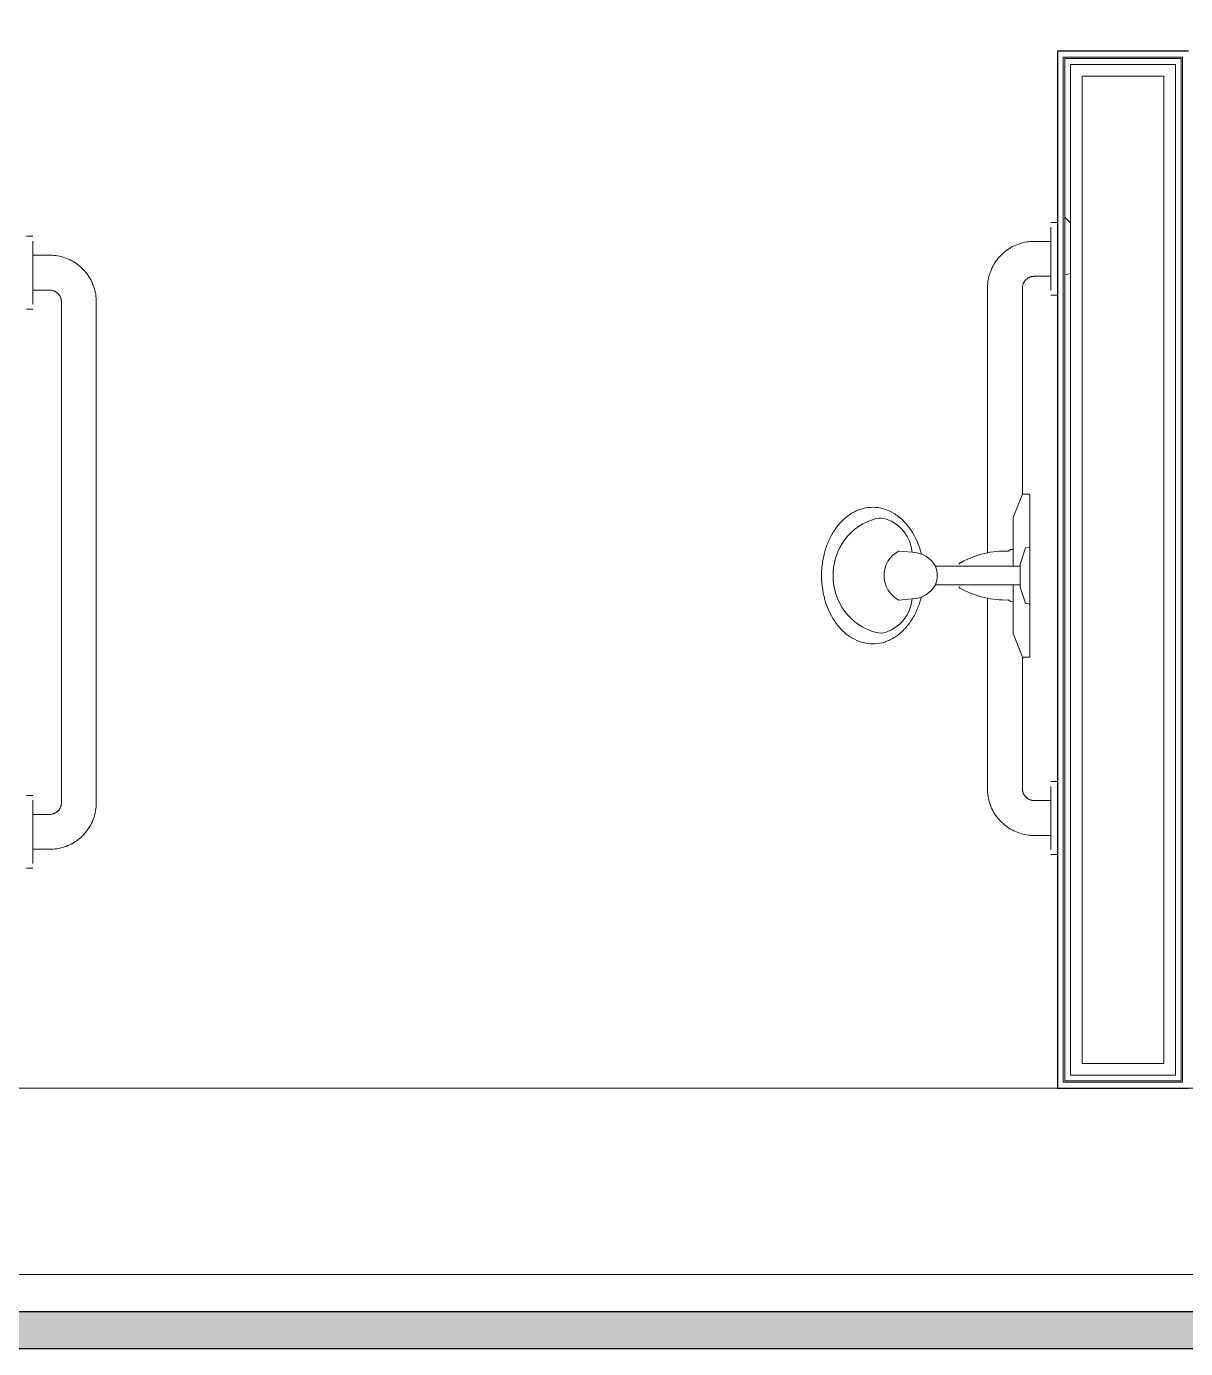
# Model space of a CAD drawing. Header units: inches. Extents: x 25557 to 33164, y -23509 to -20035.
# Drawn here: x 31339.3 to 31389, y -22798.5 to -22741.7 of the extents above; entities that cross this region are included whole.
import ezdxf

# ---------------------------------------------------------------- set-up
doc = ezdxf.new("R2010")
doc.units = ezdxf.units.IN
doc.header["$MEASUREMENT"] = 0
doc.linetypes.add('Grid Line 1_2_', pattern=[0.875, 0.5, -0.125, 0.125, -0.125])
for name, color, linetype, lineweight in [('A-FLOR-PATT', 8, 'Continuous', 9), ('A-WALL', 113, 'Continuous', 25), ('A-WALL-PATT', 111, 'Continuous', 25), ('I-WALL', 2, 'Continuous', 9), ('P-SANR-FIXT', 6, 'Continuous', 9), ('Q-SPCQ', 91, 'Continuous', 9), ('S-BEAM', 12, 'Continuous', 9), ('S-GRID', 1, 'Continuous', 9)]:
    doc.layers.add(name, color=color, linetype=linetype, lineweight=lineweight)
pattern_1 = [(296.565, (5961.12, 17.28), (0.0001, 115.19999), [12.88, -244.715]), (33.69, (5966.88, 5.76), (-0.00014, 115.19958), [20.768, -394.592]), (33.69, (6082.08, 5.76), (-0.00014, 115.19958), [20.768, -394.592]), (33.69, (6197.28, 5.76), (-0.00014, 115.19958), [20.768, -394.592]), (116.565, (5984.16, 17.28), (0.0001, 115.19999), [12.88, -244.715]), (213.69, (5978.4, 28.8), (-0.00014, 115.19958), [20.768, -394.592]), (213.69, (6093.6, 28.8), (-0.00014, 115.19958), [20.768, -394.592]), (213.69, (6208.8, 28.8), (-0.00014, 115.19958), [20.768, -394.592]), (26.565, (6007.2, 17.28), (0.0001, 115.2), [25.76, -231.836]), (26.565, (6122.4, 17.28), (0.0001, 115.2), [25.76, -231.836]), (270, (6030.24, 28.8), (115.2, 7e-15), [11.52, -103.68]), (225, (6030.24, 17.28), (-1e-14, 115.20042), [16.292, -146.626]), (135, (6018.72, 5.76), (1e-14, 115.20042), [16.292, -146.626]), (288.435, (5984.16, 51.84), (-0.00042, 115.19956), [18.215, -346.08]), (18.435, (5989.92, 34.56), (-0.0004, 115.19956), [18.215, -346.08]), (18.435, (6105.12, 34.56), (-0.0004, 115.19956), [18.215, -346.08]), (18.435, (6220.32, 34.56), (-0.0004, 115.19956), [18.215, -346.08]), (135, (6007.2, 40.32), (1e-14, 115.20042), [16.292, -146.626]), (180, (5995.68, 51.84), (-1e-14, -115.2), [11.52, -103.68]), (251.565, (5955.36, 80.64), (0.00042, 115.19956), [18.215, -346.08]), (315, (5949.6, 63.36), (-1e-14, 115.20042), [16.292, -146.626]), (71.565, (5961.12, 51.84), (0.00042, 115.19956), [18.215, -346.08]), (135, (5966.88, 69.12), (1e-14, 115.20042), [16.292, -146.626]), (225, (6001.44, 80.64), (-1e-14, 115.20042), [16.292, -146.626]), (123.69, (5989.92, 69.12), (-0.00014, 115.19958), [20.768, -394.592]), (123.69, (6105.12, 69.12), (-0.00014, 115.19958), [20.768, -394.592]), (26.565, (5978.4, 86.4), (0.0001, 115.2), [12.88, -244.715]), (26.565, (6093.6, 86.4), (0.0001, 115.2), [12.88, -244.715]), (315, (5989.92, 92.16), (-1e-14, 115.20042), [16.292, -146.626]), (213.69, (6041.76, 109.44), (-0.00014, 115.19958), [20.768, -394.592]), (213.69, (6156.96, 109.44), (-0.00014, 115.19958), [20.768, -394.592]), (213.69, (6272.16, 109.44), (-0.00014, 115.19958), [20.768, -394.592]), (296.565, (6024.48, 97.92), (0.0001, 115.19999), [12.88, -244.715]), (45, (6030.24, 86.4), (1e-14, 115.20042), [16.292, -146.626]), (90, (6041.76, 97.92), (-115.2, 7e-15), [11.52, -103.68]), (213.69, (5989.92, 115.2), (-0.00014, 115.19958), [20.768, -394.592]), (213.69, (6105.12, 115.2), (-0.00014, 115.19958), [20.768, -394.592]), (213.69, (6220.32, 115.2), (-0.00014, 115.19958), [20.768, -394.592]), (315, (5972.64, 103.68), (-1e-14, 115.20042), [8.146, -154.772]), (26.565, (5978.4, 97.92), (0.0001, 115.2), [12.88, -244.715]), (26.565, (6093.6, 97.92), (0.0001, 115.2), [12.88, -244.715]), (90, (5989.92, 103.68), (-115.2, 7e-15), [11.52, -103.68]), (333.435, (5943.84, 109.44), (-0.0001, 115.2), [12.88, -244.715]), (333.435, (6059.04, 109.44), (-0.0001, 115.2), [12.88, -244.715]), (243.435, (5955.36, 103.68), (-0.0001, 115.19999), [12.88, -244.715]), (161.565, (5949.6, 92.16), (0.0004, 115.19956), [18.215, -346.08]), (161.565, (6064.8, 92.16), (0.0004, 115.19956), [18.215, -346.08]), (161.565, (6180, 92.16), (0.0004, 115.19956), [18.215, -346.08]), (45, (5932.32, 97.92), (1e-14, 115.20042), [16.292, -146.626]), (26.565, (5938.08, 0), (0.0001, 115.2), [12.88, -244.715]), (26.565, (6053.28, 0), (0.0001, 115.2), [12.88, -244.715]), (116.565, (5949.6, 5.76), (0.0001, 115.19999), [12.88, -244.715]), (206.565, (5943.84, 17.28), (0.0001, 115.2), [12.88, -244.715]), (206.565, (6059.04, 17.28), (0.0001, 115.2), [12.88, -244.715]), (296.565, (5932.32, 11.52), (0.0001, 115.19999), [12.88, -244.715]), (14.036, (6018.72, 51.84), (0.0005, 115.19957), [23.749, -451.233]), (14.036, (6133.92, 51.84), (0.0005, 115.19957), [23.749, -451.233]), (14.036, (6249.12, 51.84), (0.0005, 115.19957), [23.749, -451.233]), (14.036, (6364.32, 51.84), (0.0005, 115.19957), [23.749, -451.233]), (135, (6041.76, 57.6), (1e-14, 115.20042), [16.292, -146.626]), (198.435, (6030.24, 69.12), (-0.0004, 115.19956), [18.215, -346.08]), (198.435, (6145.44, 69.12), (-0.0004, 115.19956), [18.215, -346.08]), (198.435, (6260.64, 69.12), (-0.0004, 115.19956), [18.215, -346.08]), (296.565, (6012.96, 63.36), (0.0001, 115.19999), [12.88, -244.715]), (333.435, (5938.08, 34.56), (-0.0001, 115.2), [12.88, -244.715]), (333.435, (6053.28, 34.56), (-0.0001, 115.2), [12.88, -244.715]), (45, (5949.6, 28.8), (1e-14, 115.20042), [8.146, -154.772]), (116.565, (5955.36, 34.56), (0.0001, 115.19999), [12.88, -244.715]), (225, (5949.6, 46.08), (-1e-14, 115.20042), [16.292, -146.626])]

# ---------------------------------------------------------------- blocks, each defined once
blk = doc.blocks.new('Shower-Kohler-Devonshire-T396_4X - Oil Rubbed Bronze-V48-Overall Floor Plan')
at = {"layer": 'P-SANR-FIXT', "color": 7}
for p, q in [((25449.301, -22762.815), (25449.707, -22761.803)), ((25449.707, -22761.803), (25450.015, -22761.803)), ((25450.015, -22761.803), (25450.015, -22764.078)), ((25449.301, -22764.903), (25449.301, -22762.815)), ((25444.971, -22764.3), (25444.39, -22764.249)), ((25449.098, -22764.255), (25449.195, -22764.187)), ((25449.195, -22764.187), (25449.301, -22764.178)), ((25449.301, -22764.178), (25449.301, -22764.903)), ((25449.833, -22764.11), (25449.605, -22764.81)), ((25450.015, -22764.078), (25449.833, -22764.11)), ((25450.015, -22766.528), (25450.015, -22764.078)), ((25449.605, -22764.903), (25445.975, -22764.903)), ((25449.605, -22764.81), (25449.605, -22765.795)), ((25449.605, -22765.703), (25449.605, -22764.903)), ((25445.975, -22765.703), (25449.605, -22765.703)), ((25449.301, -22765.703), (25449.301, -22766.427)), ((25449.301, -22767.79), (25449.301, -22765.703)), ((25444.971, -22766.306), (25444.39, -22766.356)), ((25449.605, -22765.795), (25449.833, -22766.495)), ((25449.195, -22766.418), (25449.098, -22766.351)), ((25449.301, -22766.427), (25449.195, -22766.418)), ((25449.833, -22766.495), (25450.015, -22766.528)), ((25450.015, -22766.528), (25450.015, -22768.803)), ((25449.707, -22768.803), (25449.301, -22767.79)), ((25450.015, -22768.803), (25449.707, -22768.803))]:
    blk.add_line(p, q, dxfattribs=at)
for centre, radius, start, end in [((25444.039, -22765.243), 2.461, 104.2492, 181.4021), ((25443.613, -22763.568), 0.733, 70.6758, 104.2492), ((25443.3, -22764.46), 1.679, 5.4779, 70.6758), ((25444.959, -22765.303), 1.197, 118.3395, 241.6605), ((25444.927, -22765.51), 1.211, 30.1013, 87.8987), ((25448.956, -22768.126), 3.874, 87.8961, 119.0484), ((25444.895, -22765.303), 1.151, 339.669, 20.331), ((25447.075, -22764.831), 0.0912, 90, 180), ((25444.039, -22765.363), 2.461, 178.5979, 255.7508), ((25444.927, -22765.095), 1.211, 272.1013, 329.8987), ((25443.3, -22766.145), 1.679, 289.3242, 354.5221), ((25447.075, -22765.775), 0.0912, 180, 270), ((25448.956, -22762.479), 3.874, 240.9516, 272.1039), ((25443.613, -22767.038), 0.733, 255.7508, 289.3242)]:
    blk.add_arc(centre, radius, start, end, dxfattribs=at)
for points, knots in [([(25443.277, -22768.233), (25443.121, -22768.233), (25442.818, -22768.191), (25442.377, -22768), (25441.976, -22767.691), (25441.518, -22767.141), (25441.126, -22766.236), (25441.053, -22765.312), (25441.12, -22764.731), (25441.168, -22764.468), (25441.234, -22764.216), (25441.317, -22763.97), (25441.416, -22763.738), (25441.532, -22763.516), (25441.661, -22763.311), (25441.805, -22763.122), (25441.961, -22762.951), (25442.127, -22762.801), (25442.305, -22762.67), (25442.488, -22762.564), (25442.68, -22762.478), (25442.941, -22762.397), (25443.141, -22762.373), (25443.277, -22762.372)], [0, 0, 0, 0, 0.066667, 0.133333, 0.2, 0.266667, 0.4, 0.533333, 0.5625, 0.591667, 0.620833, 0.65, 0.679167, 0.708333, 0.7375, 0.766667, 0.795833, 0.825, 0.854167, 0.883333, 0.9125, 0.941667, 1, 1, 1, 1]), ([(25443.277, -22762.372), (25443.432, -22762.373), (25443.736, -22762.415), (25444.177, -22762.606), (25444.577, -22762.915), (25445.034, -22763.463), (25445.269, -22764.003), (25445.364, -22764.389)], [0, 0, 0, 0, 0.0666667, 0.1333333, 0.2, 0.2666667, 0.3990872, 0.3990872, 0.3990872, 0.3990872]), ([(25445.364, -22766.216), (25445.35, -22766.274), (25445.311, -22766.415), (25445.236, -22766.636), (25445.137, -22766.868), (25445.021, -22767.09), (25444.892, -22767.294), (25444.748, -22767.483), (25444.593, -22767.655), (25444.427, -22767.804), (25444.249, -22767.935), (25444.066, -22768.042), (25443.873, -22768.127), (25443.613, -22768.208), (25443.413, -22768.233), (25443.277, -22768.233)], [0.6009128, 0.6009128, 0.6009128, 0.6009128, 0.6208333, 0.65, 0.6791667, 0.7083333, 0.7375, 0.7666667, 0.7958333, 0.825, 0.8541667, 0.8833333, 0.9125, 0.9416667, 1, 1, 1, 1])]:
    blk.add_open_spline(points, degree=3, knots=knots, dxfattribs=at)
blk = doc.blocks.new('817_Grab_Bars - 8170-001240-V41-Overall Floor Plan')
at = {"layer": 'Q-SPCQ', "color": 7}
for p, q in [((25522.421, -22655.053), (25522.14, -22655.053)), ((25522.421, -22655.262), (25522.421, -22656.615)), ((25523.14, -22655.865), (25522.421, -22655.865)), ((25522.421, -22656.615), (25522.421, -22657.968)), ((25522.421, -22657.365), (25523.14, -22657.365)), ((25523.64, -22657.865), (25523.64, -22679.365)), ((25525.14, -22679.365), (25525.14, -22657.865)), ((25522.14, -22658.178), (25522.421, -22658.178)), ((25522.421, -22679.053), (25522.14, -22679.053)), ((25522.421, -22679.262), (25522.421, -22680.615)), ((25523.14, -22679.865), (25522.421, -22679.865)), ((25522.421, -22680.615), (25522.421, -22681.968)), ((25522.421, -22681.365), (25523.14, -22681.365)), ((25522.14, -22682.178), (25522.421, -22682.178))]:
    blk.add_line(p, q, dxfattribs=at)
at = {"layer": 'Q-SPCQ', "color": 7, "flags": 128}
for points in [[(25525.14, -22657.865), (25525.139, -22657.785), (25525.134, -22657.705), (25525.126, -22657.626), (25525.115, -22657.547), (25525.1, -22657.468), (25525.083, -22657.39), (25525.062, -22657.313), (25525.039, -22657.236), (25525.012, -22657.161), (25524.982, -22657.086), (25524.95, -22657.013), (25524.914, -22656.942), (25524.876, -22656.872), (25524.835, -22656.803), (25524.791, -22656.736), (25524.744, -22656.671), (25524.695, -22656.608), (25524.644, -22656.547), (25524.59, -22656.487), (25524.534, -22656.431), (25524.475, -22656.376), (25524.415, -22656.324), (25524.352, -22656.274), (25524.287, -22656.227), (25524.221, -22656.182), (25524.153, -22656.141), (25524.083, -22656.101), (25524.012, -22656.065), (25523.939, -22656.032), (25523.865, -22656.001), (25523.79, -22655.974), (25523.714, -22655.949), (25523.637, -22655.928), (25523.559, -22655.91), (25523.48, -22655.894), (25523.401, -22655.882), (25523.322, -22655.874), (25523.242, -22655.868), (25523.162, -22655.865), (25523.14, -22655.865)], [(25523.14, -22657.365), (25523.16, -22657.366), (25523.18, -22657.367), (25523.2, -22657.369), (25523.22, -22657.372), (25523.24, -22657.375), (25523.259, -22657.38), (25523.278, -22657.385), (25523.298, -22657.391), (25523.316, -22657.397), (25523.335, -22657.405), (25523.353, -22657.413), (25523.371, -22657.422), (25523.389, -22657.431), (25523.406, -22657.442), (25523.423, -22657.453), (25523.439, -22657.464), (25523.455, -22657.477), (25523.47, -22657.489), (25523.485, -22657.503), (25523.499, -22657.517), (25523.513, -22657.532), (25523.526, -22657.547), (25523.538, -22657.562), (25523.55, -22657.579), (25523.561, -22657.595), (25523.571, -22657.612), (25523.581, -22657.63), (25523.59, -22657.647), (25523.599, -22657.666), (25523.606, -22657.684), (25523.613, -22657.703), (25523.619, -22657.722), (25523.625, -22657.741), (25523.629, -22657.761), (25523.633, -22657.78), (25523.636, -22657.8), (25523.638, -22657.82), (25523.64, -22657.84), (25523.64, -22657.86), (25523.64, -22657.865)], [(25523.14, -22681.365), (25523.22, -22681.364), (25523.3, -22681.359), (25523.38, -22681.351), (25523.459, -22681.34), (25523.538, -22681.325), (25523.616, -22681.308), (25523.693, -22681.287), (25523.769, -22681.264), (25523.845, -22681.237), (25523.919, -22681.207), (25523.992, -22681.175), (25524.064, -22681.139), (25524.134, -22681.101), (25524.203, -22681.06), (25524.27, -22681.016), (25524.335, -22680.97), (25524.398, -22680.92), (25524.459, -22680.869), (25524.518, -22680.815), (25524.575, -22680.759), (25524.63, -22680.7), (25524.682, -22680.64), (25524.731, -22680.577), (25524.779, -22680.512), (25524.823, -22680.446), (25524.865, -22680.378), (25524.904, -22680.308), (25524.94, -22680.237), (25524.974, -22680.164), (25525.004, -22680.09), (25525.032, -22680.015), (25525.056, -22679.939), (25525.078, -22679.862), (25525.096, -22679.784), (25525.111, -22679.705), (25525.123, -22679.626), (25525.132, -22679.547), (25525.138, -22679.467), (25525.14, -22679.387), (25525.14, -22679.365)], [(25523.64, -22679.365), (25523.64, -22679.385), (25523.639, -22679.405), (25523.637, -22679.425), (25523.634, -22679.445), (25523.63, -22679.465), (25523.626, -22679.484), (25523.621, -22679.503), (25523.615, -22679.523), (25523.608, -22679.541), (25523.601, -22679.56), (25523.593, -22679.578), (25523.584, -22679.596), (25523.574, -22679.614), (25523.564, -22679.631), (25523.553, -22679.648), (25523.541, -22679.664), (25523.529, -22679.68), (25523.516, -22679.695), (25523.503, -22679.71), (25523.489, -22679.724), (25523.474, -22679.738), (25523.459, -22679.751), (25523.443, -22679.763), (25523.427, -22679.775), (25523.41, -22679.786), (25523.393, -22679.797), (25523.376, -22679.806), (25523.358, -22679.815), (25523.34, -22679.824), (25523.321, -22679.831), (25523.303, -22679.838), (25523.284, -22679.844), (25523.264, -22679.85), (25523.245, -22679.854), (25523.225, -22679.858), (25523.205, -22679.861), (25523.186, -22679.863), (25523.166, -22679.865), (25523.146, -22679.865), (25523.14, -22679.865)]]:
    blk.add_lwpolyline(points, dxfattribs=at)
blk = doc.blocks.new('817_Grab_Bars - 8170-001240-V51-Overall Floor Plan')
at = {"layer": 'Q-SPCQ', "color": 7}
for p, q in [((25451.203, -22750.147), (25450.921, -22750.147)), ((25450.921, -22751.709), (25450.921, -22750.356)), ((25450.921, -22750.959), (25450.203, -22750.959)), ((25450.921, -22753.062), (25450.921, -22751.709)), ((25450.203, -22752.459), (25450.921, -22752.459)), ((25448.203, -22752.959), (25448.203, -22764.34)), ((25449.703, -22761.813), (25449.703, -22752.959)), ((25450.921, -22753.272), (25451.203, -22753.272)), ((25448.203, -22766.266), (25448.203, -22774.459)), ((25449.703, -22774.459), (25449.703, -22768.792)), ((25451.203, -22774.147), (25450.921, -22774.147)), ((25450.921, -22775.709), (25450.921, -22774.356)), ((25450.921, -22774.959), (25450.203, -22774.959)), ((25450.921, -22777.062), (25450.921, -22775.709)), ((25450.203, -22776.459), (25450.921, -22776.459)), ((25450.921, -22777.272), (25451.203, -22777.272))]:
    blk.add_line(p, q, dxfattribs=at)
at = {"layer": 'Q-SPCQ', "color": 7, "flags": 128}
for points in [[(25450.203, -22750.959), (25450.123, -22750.961), (25450.043, -22750.965), (25449.963, -22750.973), (25449.884, -22750.985), (25449.805, -22750.999), (25449.727, -22751.016), (25449.65, -22751.037), (25449.574, -22751.061), (25449.498, -22751.087), (25449.424, -22751.117), (25449.351, -22751.15), (25449.279, -22751.185), (25449.209, -22751.223), (25449.14, -22751.265), (25449.073, -22751.308), (25449.008, -22751.355), (25448.945, -22751.404), (25448.884, -22751.455), (25448.825, -22751.509), (25448.768, -22751.566), (25448.713, -22751.624), (25448.661, -22751.685), (25448.612, -22751.747), (25448.564, -22751.812), (25448.52, -22751.878), (25448.478, -22751.947), (25448.439, -22752.016), (25448.403, -22752.088), (25448.369, -22752.16), (25448.339, -22752.234), (25448.311, -22752.309), (25448.287, -22752.386), (25448.265, -22752.463), (25448.247, -22752.541), (25448.232, -22752.619), (25448.22, -22752.698), (25448.211, -22752.778), (25448.205, -22752.858), (25448.203, -22752.937), (25448.203, -22752.959)], [(25449.703, -22752.959), (25449.703, -22752.939), (25449.704, -22752.919), (25449.706, -22752.899), (25449.709, -22752.879), (25449.713, -22752.86), (25449.717, -22752.84), (25449.722, -22752.821), (25449.728, -22752.802), (25449.735, -22752.783), (25449.742, -22752.764), (25449.75, -22752.746), (25449.759, -22752.728), (25449.769, -22752.711), (25449.779, -22752.693), (25449.79, -22752.677), (25449.802, -22752.66), (25449.814, -22752.645), (25449.827, -22752.629), (25449.84, -22752.615), (25449.854, -22752.6), (25449.869, -22752.587), (25449.884, -22752.574), (25449.9, -22752.561), (25449.916, -22752.549), (25449.933, -22752.538), (25449.95, -22752.528), (25449.967, -22752.518), (25449.985, -22752.509), (25450.003, -22752.501), (25450.022, -22752.493), (25450.04, -22752.486), (25450.059, -22752.48), (25450.079, -22752.475), (25450.098, -22752.47), (25450.118, -22752.466), (25450.138, -22752.463), (25450.157, -22752.461), (25450.177, -22752.46), (25450.197, -22752.459), (25450.203, -22752.459)], [(25448.203, -22774.459), (25448.204, -22774.539), (25448.209, -22774.619), (25448.217, -22774.698), (25448.228, -22774.778), (25448.243, -22774.856), (25448.26, -22774.934), (25448.281, -22775.012), (25448.304, -22775.088), (25448.331, -22775.164), (25448.361, -22775.238), (25448.393, -22775.311), (25448.429, -22775.383), (25448.467, -22775.453), (25448.508, -22775.521), (25448.552, -22775.588), (25448.599, -22775.653), (25448.648, -22775.717), (25448.699, -22775.778), (25448.753, -22775.837), (25448.809, -22775.894), (25448.868, -22775.948), (25448.928, -22776.001), (25448.991, -22776.05), (25449.056, -22776.097), (25449.122, -22776.142), (25449.19, -22776.184), (25449.26, -22776.223), (25449.331, -22776.259), (25449.404, -22776.293), (25449.478, -22776.323), (25449.553, -22776.351), (25449.629, -22776.375), (25449.706, -22776.396), (25449.784, -22776.415), (25449.863, -22776.43), (25449.942, -22776.442), (25450.021, -22776.451), (25450.101, -22776.456), (25450.181, -22776.459), (25450.203, -22776.459)], [(25450.203, -22774.959), (25450.183, -22774.959), (25450.163, -22774.957), (25450.143, -22774.955), (25450.123, -22774.953), (25450.103, -22774.949), (25450.084, -22774.945), (25450.065, -22774.94), (25450.045, -22774.934), (25450.027, -22774.927), (25450.008, -22774.92), (25449.99, -22774.911), (25449.972, -22774.903), (25449.954, -22774.893), (25449.937, -22774.883), (25449.92, -22774.872), (25449.904, -22774.86), (25449.888, -22774.848), (25449.873, -22774.835), (25449.858, -22774.821), (25449.844, -22774.807), (25449.83, -22774.793), (25449.817, -22774.778), (25449.805, -22774.762), (25449.793, -22774.746), (25449.782, -22774.729), (25449.772, -22774.712), (25449.762, -22774.695), (25449.753, -22774.677), (25449.744, -22774.659), (25449.737, -22774.64), (25449.73, -22774.621), (25449.724, -22774.602), (25449.718, -22774.583), (25449.714, -22774.564), (25449.71, -22774.544), (25449.707, -22774.524), (25449.705, -22774.504), (25449.703, -22774.484), (25449.703, -22774.464), (25449.703, -22774.459)]]:
    blk.add_lwpolyline(points, dxfattribs=at)
blk = doc.blocks.new('Locker Rooms and Restrooms_rvt-2-Overall Floor Plan')
at = {"layer": 'A-FLOR-PATT'}
h = blk.add_hatch(dxfattribs=at)
h.set_pattern_fill('FP_40', color=256, style=0, pattern_type=2)
h.set_pattern_definition([(90, (5932.3, -2.25), (-768, 5e-14), []), (180, (5932.3, -2.25), (-9e-14, -767.962), [])])
h.paths.add_polyline_path([(25498.157, -22775.627), (25498.232, -22775.533), (25498.162, -22775.533)], flags=0)
h.paths.add_polyline_path([(25499.66, -22751.789), (25499.754, -22751.864), (25499.754, -22751.793)], flags=0)
h.paths.add_polyline_path([(25346.782, -22777.127), (25346.857, -22777.033), (25346.787, -22777.033)], flags=0)
h.paths.add_polyline_path([(25348.285, -22753.289), (25348.379, -22753.364), (25348.379, -22753.293)], flags=0)
h.paths.add_polyline_path([(25349.953, -22742.803), (25350.031, -22743.115), (25350.015, -22743.053)], flags=0)
h.paths.add_polyline_path([(25358.248, -22754.135), (25358.173, -22754.229), (25358.243, -22754.229)], flags=0)
h.paths.add_polyline_path([(25356.745, -22777.973), (25356.652, -22777.898), (25356.652, -22777.969)], flags=0)
h.paths.add_polyline_path([(25393.907, -22774.72), (25393.982, -22774.627), (25393.912, -22774.627)], flags=0)
h.paths.add_polyline_path([(25395.41, -22750.882), (25395.504, -22750.957), (25395.504, -22750.887)], flags=0)
h.paths.add_polyline_path([(25397.078, -22742.803), (25397.14, -22743.115), (25397.14, -22743.053)], flags=0)
h.paths.add_polyline_path([(25409.873, -22753.135), (25409.798, -22753.229), (25409.868, -22753.229)], flags=0)
h.paths.add_polyline_path([(25408.37, -22776.973), (25408.277, -22776.898), (25408.277, -22776.969)], flags=0)
h.paths.add_polyline_path([(25448.282, -22774.877), (25448.357, -22774.783), (25448.287, -22774.783)], flags=0)
h.paths.add_polyline_path([(25449.785, -22751.039), (25449.879, -22751.114), (25449.879, -22751.043)], flags=0)
h.paths.add_polyline_path([(25451.453, -22742.803), (25451.531, -22743.115), (25451.515, -22743.053)], flags=0)
h.paths.add_polyline_path([(25459.748, -22751.541), (25459.673, -22751.635), (25459.743, -22751.635)], flags=0)
h.paths.add_polyline_path([(25458.245, -22775.379), (25458.152, -22775.305), (25458.152, -22775.375)], flags=0)
h.paths.add_polyline_path([(25501.078, -22787.303), (25501.078, -22777.812), (25500.796, -22777.812), (25500.796, -22777.184), (25499.787, -22777.109), (25499.736, -22776.967), (25499.681, -22776.934), (25499.449, -22776.922), (25499.295, -22776.881), (25499.191, -22776.872), (25498.676, -22776.512), (25498.374, -22776.063), (25498.157, -22775.627), (25498.078, -22775.209), (25498.12, -22753.709), (25498.178, -22753.709), (25498.179, -22753.418), (25498.32, -22753.367), (25498.361, -22753.356), (25498.372, -22753.07), (25498.44, -22752.986), (25498.382, -22752.884), (25498.777, -22752.305), (25499.224, -22752.006), (25499.992, -22751.746), (25500.741, -22751.735), (25500.796, -22751.678), (25500.796, -22751.106), (25501.078, -22751.106), (25501.078, -22739.303), (25307.765, -22739.303), (25307.765, -22786.553), (25316.953, -22786.553), (25316.953, -22787.303), (25349.703, -22787.303), (25349.703, -22779.312), (25349.421, -22779.312), (25349.421, -22778.684), (25348.412, -22778.609), (25348.361, -22778.467), (25348.35, -22778.425), (25348.074, -22778.422), (25347.92, -22778.381), (25347.816, -22778.372), (25347.301, -22778.012), (25346.999, -22777.563), (25346.782, -22777.127), (25346.703, -22776.709), (25346.672, -22765.703), (25345.662, -22765.703), (25345.238, -22766.133), (25345.021, -22766.306), (25344.659, -22767.149), (25344.355, -22767.554), (25344.159, -22767.748), (25343.858, -22767.98), (25343.421, -22768.169), (25342.964, -22768.233), (25342.508, -22768.169), (25342.071, -22767.98), (25341.451, -22767.407), (25341.266, -22767.142), (25340.908, -22766.306), (25340.875, -22766.208), (25340.78, -22765.303), (25340.808, -22764.823), (25340.908, -22764.3), (25341.266, -22763.463), (25341.332, -22763.342), (25341.905, -22762.753), (25342.071, -22762.626), (25342.508, -22762.436), (25342.964, -22762.372), (25343.421, -22762.436), (25344.036, -22762.763), (25344.476, -22763.197), (25344.659, -22763.456), (25345.021, -22764.3), (25345.149, -22764.433), (25345.477, -22764.661), (25345.662, -22764.903), (25346.672, -22764.831), (25346.703, -22764.74), (25346.745, -22755.209), (25346.803, -22755.209), (25346.804, -22754.918), (25346.945, -22754.867), (25346.986, -22754.856), (25347.007, -22754.558), (25347.065, -22754.486), (25347.007, -22754.384), (25347.4, -22753.807), (25347.849, -22753.506), (25348.379, -22753.277), (25349.366, -22753.235), (25349.421, -22753.178), (25349.421, -22752.606), (25349.703, -22752.606), (25349.703, -22742.803), (25355.328, -22742.803), (25355.328, -22751.95), (25355.609, -22751.95), (25355.609, -22752.578), (25356.618, -22752.653), (25356.67, -22752.795), (25356.681, -22752.836), (25356.957, -22752.84), (25357.051, -22752.915), (25357.153, -22752.857), (25357.73, -22753.25), (25358.031, -22753.699), (25358.248, -22754.135), (25358.328, -22754.553), (25358.359, -22764.903), (25359.368, -22764.903), (25359.792, -22764.472), (25360.01, -22764.3), (25360.372, -22763.456), (25360.675, -22763.052), (25361.007, -22762.753), (25361.173, -22762.626), (25361.755, -22762.416), (25362.066, -22762.372), (25362.523, -22762.436), (25363.125, -22762.753), (25363.579, -22763.199), (25363.764, -22763.463), (25364.123, -22764.3), (25364.155, -22764.397), (25364.251, -22765.303), (25364.223, -22765.783), (25364.123, -22766.306), (25363.764, -22767.142), (25363.698, -22767.264), (25363.265, -22767.745), (25362.885, -22768.012), (25362.426, -22768.183), (25361.755, -22768.19), (25361.609, -22768.169), (25360.995, -22767.843), (25360.612, -22767.478), (25360.372, -22767.149), (25360.01, -22766.306), (25359.882, -22766.173), (25359.553, -22765.945), (25359.368, -22765.703), (25358.359, -22765.775), (25358.328, -22765.866), (25358.285, -22776.053), (25358.227, -22776.053), (25358.226, -22776.344), (25358.086, -22776.395), (25358.044, -22776.406), (25358.024, -22776.704), (25357.965, -22776.776), (25358.024, -22776.878), (25357.631, -22777.455), (25357.182, -22777.756), (25356.652, -22777.985), (25355.665, -22778.027), (25355.609, -22778.084), (25355.609, -22778.656), (25355.328, -22778.656), (25355.328, -22787.303), (25396.828, -22787.303), (25396.828, -22776.906), (25396.546, -22776.906), (25396.546, -22776.277), (25395.537, -22776.202), (25395.486, -22776.061), (25395.475, -22776.019), (25395.199, -22776.016), (25395.045, -22775.974), (25394.941, -22775.966), (25394.426, -22775.606), (25394.124, -22775.157), (25393.907, -22774.72), (25393.828, -22774.303), (25393.87, -22752.803), (25393.928, -22752.803), (25393.929, -22752.511), (25394.07, -22752.461), (25394.111, -22752.45), (25394.132, -22752.152), (25394.19, -22752.08), (25394.132, -22751.978), (25394.525, -22751.401), (25394.974, -22751.1), (25395.504, -22750.87), (25396.491, -22750.828), (25396.546, -22750.772), (25396.546, -22750.2), (25396.828, -22750.2), (25396.828, -22742.803), (25401.39, -22742.803), (25401.39, -22772.053), (25402.39, -22772.053), (25402.39, -22742.803), (25406.953, -22742.803), (25406.953, -22750.95), (25407.234, -22750.95), (25407.234, -22751.578), (25408.243, -22751.653), (25408.295, -22751.795), (25408.306, -22751.836), (25408.582, -22751.84), (25408.682, -22751.912), (25408.814, -22751.876), (25409.355, -22752.25), (25409.656, -22752.699), (25409.873, -22753.135), (25409.953, -22753.553), (25409.91, -22775.053), (25409.852, -22775.053), (25409.851, -22775.344), (25409.711, -22775.395), (25409.669, -22775.406), (25409.649, -22775.704), (25409.59, -22775.776), (25409.649, -22775.878), (25409.256, -22776.455), (25408.807, -22776.756), (25408.277, -22776.985), (25407.29, -22777.027), (25407.234, -22777.084), (25407.234, -22777.656), (25406.953, -22777.656), (25406.953, -22787.303), (25451.203, -22787.303), (25451.203, -22777.062), (25450.921, -22777.062), (25450.921, -22776.434), (25449.912, -22776.359), (25449.861, -22776.217), (25449.85, -22776.175), (25449.574, -22776.172), (25449.42, -22776.131), (25449.316, -22776.122), (25448.801, -22775.762), (25448.499, -22775.313), (25448.282, -22774.877), (25448.203, -22774.459), (25448.153, -22766.254), (25447.717, -22766.149), (25446.984, -22765.775), (25446.984, -22765.703), (25445.975, -22765.703), (25445.551, -22766.133), (25445.333, -22766.306), (25444.971, -22767.149), (25444.668, -22767.554), (25444.471, -22767.748), (25444.17, -22767.98), (25443.733, -22768.169), (25443.277, -22768.233), (25442.82, -22768.169), (25442.383, -22767.98), (25441.764, -22767.407), (25441.579, -22767.142), (25441.22, -22766.306), (25441.188, -22766.208), (25441.092, -22765.303), (25441.12, -22764.823), (25441.22, -22764.3), (25441.579, -22763.463), (25441.645, -22763.342), (25442.218, -22762.753), (25442.383, -22762.626), (25442.82, -22762.436), (25443.277, -22762.372), (25443.733, -22762.436), (25444.348, -22762.763), (25444.731, -22763.128), (25444.971, -22763.456), (25445.333, -22764.3), (25445.461, -22764.433), (25445.79, -22764.661), (25445.975, -22764.903), (25446.984, -22764.831), (25447.075, -22764.74), (25448.153, -22764.352), (25448.203, -22764.293), (25448.245, -22752.959), (25448.303, -22752.959), (25448.304, -22752.668), (25448.445, -22752.617), (25448.486, -22752.606), (25448.507, -22752.308), (25448.565, -22752.236), (25448.507, -22752.134), (25448.9, -22751.557), (25449.349, -22751.256), (25449.879, -22751.027), (25450.866, -22750.985), (25450.921, -22750.928), (25450.921, -22750.356), (25451.203, -22750.356), (25451.203, -22742.803), (25456.828, -22742.803), (25456.828, -22749.356), (25457.109, -22749.356), (25457.109, -22749.985), (25458.118, -22750.06), (25458.17, -22750.201), (25458.181, -22750.243), (25458.457, -22750.246), (25458.61, -22750.288), (25458.715, -22750.296), (25459.23, -22750.656), (25459.531, -22751.105), (25459.748, -22751.541), (25459.828, -22751.959), (25459.859, -22764.903), (25460.868, -22764.903), (25461.292, -22764.472), (25461.51, -22764.3), (25461.872, -22763.456), (25462.175, -22763.052), (25462.507, -22762.753), (25462.673, -22762.626), (25463.109, -22762.436), (25463.566, -22762.372), (25464.023, -22762.436), (25464.625, -22762.753), (25465.079, -22763.199), (25465.264, -22763.463), (25465.468, -22763.838), (25465.655, -22764.397), (25465.751, -22764.996), (25465.751, -22765.609), (25465.655, -22766.208), (25465.264, -22767.142), (25465.198, -22767.264), (25464.765, -22767.745), (25464.385, -22768.012), (25463.926, -22768.183), (25463.566, -22768.233), (25463.109, -22768.169), (25462.495, -22767.843), (25462.112, -22767.478), (25461.872, -22767.149), (25461.51, -22766.306), (25461.382, -22766.173), (25461.053, -22765.945), (25460.868, -22765.703), (25459.859, -22765.775), (25459.828, -22765.866), (25459.785, -22773.459), (25459.727, -22773.459), (25459.726, -22773.751), (25459.586, -22773.801), (25459.544, -22773.812), (25459.524, -22774.11), (25459.465, -22774.182), (25459.524, -22774.284), (25459.131, -22774.861), (25458.682, -22775.162), (25458.152, -22775.392), (25457.165, -22775.434), (25457.109, -22775.49), (25457.109, -22776.062), (25456.828, -22776.062), (25456.828, -22787.303), (25499.992, -22787.303)], flags=0)
h.paths.add_polyline_path([(25349.953, -22787.303), (25350.015, -22787.053), (25349.953, -22787.068)], flags=0)
h.paths.add_polyline_path([(25406.703, -22787.303), (25406.64, -22786.99), (25406.64, -22787.053)], flags=0)
h.paths.add_polyline_path([(25456.578, -22787.303), (25456.515, -22786.99), (25456.515, -22787.053)], flags=0)
h.paths.add_polyline_path([(25397.078, -22787.303), (25397.14, -22787.053), (25397.078, -22787.068)], flags=0)
h.paths.add_polyline_path([(25451.453, -22787.303), (25451.515, -22787.053), (25451.453, -22787.068)], flags=0)
h.paths.add_polyline_path([(25355.078, -22787.303), (25355.015, -22786.99), (25355.015, -22787.053)], flags=0)
h.paths.add_polyline_path([(25402.39, -22786.73), (25402.39, -22772.626), (25402.237, -22772.689), (25402.035, -22773.178), (25402.061, -22786.24), (25402.237, -22786.667)], flags=0)
h.paths.add_polyline_path([(25401.39, -22786.73), (25401.543, -22786.667), (25401.746, -22786.178), (25401.746, -22773.178), (25401.543, -22772.689), (25401.39, -22772.715), (25401.39, -22786.686)], flags=0)
h.paths.add_polyline_path([(25347.642, -22778.156), (25347.818, -22778.112), (25347.573, -22778.05), (25347.637, -22778.148)], flags=0)
h.paths.add_polyline_path([(25348.703, -22777.765), (25348.703, -22777.584), (25348.537, -22777.686)], flags=0)
h.paths.add_polyline_path([(25348.426, -22777.499), (25348.387, -22777.362), (25348.228, -22777.31), (25348.142, -22777.25), (25348.061, -22777.384), (25348.306, -22777.479), (25348.352, -22777.487)], flags=0)
h.paths.add_polyline_path([(25348.703, -22777.429), (25348.703, -22777.31), (25348.457, -22777.351)], flags=0)
h.paths.add_polyline_path([(25348.102, -22776.709), (25347.983, -22776.709), (25348.082, -22776.827)], flags=0)
h.paths.add_polyline_path([(25348.703, -22777.31), (25348.703, -22777.235), (25349.421, -22777.178), (25349.421, -22776.606), (25349.703, -22776.606), (25349.703, -22768.803), (25349.394, -22768.803), (25348.988, -22767.79), (25348.988, -22766.427), (25348.786, -22766.351), (25348.203, -22766.351), (25348.142, -22776.709), (25348.102, -22776.709), (25348.203, -22776.996), (25348.481, -22777.235)], flags=0)
h.paths.add_polyline_path([(25357.501, -22777.291), (25357.772, -22777.02), (25357.765, -22776.863), (25357.519, -22777.269)], flags=0)
h.paths.add_polyline_path([(25356.328, -22777.109), (25356.453, -22777.005), (25356.328, -22777.03), (25356.328, -22777.048)], flags=0)
h.paths.add_polyline_path([(25347.726, -22776.875), (25347.726, -22776.709), (25347.666, -22776.749)], flags=0)
h.paths.add_polyline_path([(25356.896, -22776.823), (25357.098, -22776.449), (25357.047, -22776.315), (25356.974, -22776.33), (25356.926, -22776.529), (25356.853, -22776.585), (25356.9, -22776.695)], flags=0)
h.paths.add_polyline_path([(25309.203, -22774.81), (25309.203, -22774.929), (25309.449, -22774.851)], flags=0)
h.paths.add_polyline_path([(25309.845, -22774.455), (25309.803, -22774.684), (25309.728, -22774.742), (25309.831, -22774.907), (25309.973, -22774.605), (25309.916, -22774.47), (25309.875, -22774.462)], flags=0)
h.paths.add_polyline_path([(25309.803, -22774.209), (25309.875, -22774.359), (25309.831, -22774.209)], flags=0)
h.paths.add_polyline_path([(25309.803, -22752.709), (25309.916, -22752.69), (25309.823, -22752.591)], flags=0)
h.paths.add_polyline_path([(25309.449, -22752.067), (25309.678, -22752.109), (25309.764, -22752.168), (25309.845, -22752.034), (25309.599, -22751.939), (25309.465, -22751.989), (25309.455, -22752.037)], flags=0)
h.paths.add_polyline_path([(25309.203, -22752.109), (25309.449, -22752.067), (25309.203, -22752.067), (25309.203, -22752.106)], flags=0)
h.paths.add_polyline_path([(25311.123, -22752.291), (25311.048, -22752.385), (25311.118, -22752.385)], flags=0)
h.paths.add_polyline_path([(25309.62, -22776.129), (25309.527, -22776.055), (25309.527, -22776.125)], flags=0)
h.paths.add_polyline_path([(25308.203, -22776.812), (25308.203, -22774.106), (25308.484, -22774.106), (25308.484, -22774.735), (25309.495, -22774.704), (25309.728, -22774.431), (25309.72, -22774.209), (25309.703, -22774.209), (25309.764, -22752.709), (25309.803, -22752.709), (25309.703, -22752.422), (25309.425, -22752.184), (25309.203, -22752.184), (25308.484, -22752.24), (25308.484, -22752.812), (25308.203, -22752.812), (25308.203, -22750.106), (25308.484, -22750.106), (25308.484, -22750.735), (25309.493, -22750.81), (25309.545, -22750.951), (25309.556, -22750.993), (25309.832, -22750.996), (25309.985, -22751.038), (25310.09, -22751.046), (25310.605, -22751.406), (25310.906, -22751.855), (25311.123, -22752.291), (25311.203, -22753.07), (25311.16, -22774.209), (25311.102, -22774.209), (25311.101, -22774.501), (25310.961, -22774.551), (25310.919, -22774.562), (25310.899, -22774.86), (25310.84, -22774.932), (25310.899, -22775.034), (25310.506, -22775.611), (25310.057, -22775.912), (25309.527, -22776.142), (25308.54, -22776.184), (25308.484, -22776.24), (25308.484, -22776.812)], flags=0)
h.paths.add_polyline_path([(25356.328, -22776.772), (25356.574, -22776.695), (25356.328, -22776.695)], flags=0)
h.paths.add_polyline_path([(25499.017, -22776.656), (25499.193, -22776.612), (25498.948, -22776.55), (25499.012, -22776.648)], flags=0)
h.paths.add_polyline_path([(25356.928, -22776.053), (25357, -22776.203), (25356.956, -22776.053)], flags=0)
h.paths.add_polyline_path([(25356.328, -22776.653), (25356.62, -22776.548), (25356.853, -22776.275), (25356.845, -22776.053), (25356.828, -22776.053), (25356.828, -22766.319), (25356.042, -22766.427), (25356.042, -22767.79), (25355.636, -22768.803), (25355.328, -22768.803), (25355.328, -22775.95), (25355.609, -22775.95), (25355.609, -22776.578), (25356.328, -22776.578)], flags=0)
h.paths.add_polyline_path([(25409.126, -22776.291), (25409.397, -22776.02), (25409.39, -22775.863), (25409.144, -22776.269)], flags=0)
h.paths.add_polyline_path([(25500.078, -22776.265), (25499.992, -22776.136), (25499.992, -22776.224)], flags=0)
h.paths.add_polyline_path([(25357.305, -22776.219), (25357.305, -22776.053), (25357.216, -22776.075), (25357.279, -22776.178)], flags=0)
h.paths.add_polyline_path([(25407.953, -22776.109), (25408.078, -22776.005), (25407.953, -22776.03), (25407.953, -22776.048)], flags=0)
h.paths.add_polyline_path([(25499.801, -22775.999), (25499.758, -22775.863), (25499.624, -22775.851), (25499.517, -22775.75), (25499.436, -22775.884), (25499.681, -22775.979), (25499.76, -22775.992)], flags=0)
h.paths.add_polyline_path([(25500.078, -22775.929), (25499.992, -22775.824), (25499.992, -22775.902)], flags=0)
h.paths.add_polyline_path([(25449.142, -22775.906), (25449.318, -22775.862), (25449.073, -22775.8), (25449.137, -22775.898)], flags=0)
h.paths.add_polyline_path([(25408.521, -22775.823), (25408.723, -22775.449), (25408.671, -22775.315), (25408.599, -22775.33), (25408.553, -22775.528), (25408.478, -22775.585), (25408.525, -22775.695)], flags=0)
h.paths.add_polyline_path([(25500.078, -22753.109), (25499.992, -22753.016), (25499.992, -22753.094)], flags=0)
h.paths.add_polyline_path([(25499.436, -22753.463), (25499.477, -22753.234), (25499.552, -22753.177), (25499.401, -22753.07), (25499.308, -22753.313), (25499.358, -22753.447), (25499.406, -22753.457)], flags=0)
h.paths.add_polyline_path([(25499.477, -22753.709), (25499.406, -22753.559), (25499.436, -22753.709), (25499.475, -22753.709)], flags=0)
h.paths.add_polyline_path([(25499.477, -22775.209), (25499.358, -22775.209), (25499.457, -22775.327)], flags=0)
h.paths.add_polyline_path([(25500.078, -22775.81), (25500.078, -22775.735), (25500.796, -22775.678), (25500.796, -22775.106), (25501.078, -22775.106), (25501.078, -22753.812), (25500.796, -22753.812), (25500.796, -22753.184), (25499.801, -22753.2), (25499.552, -22753.487), (25499.56, -22753.709), (25499.578, -22753.709), (25499.517, -22775.209), (25499.477, -22775.209), (25499.681, -22775.613), (25499.832, -22775.726), (25499.992, -22775.781)], flags=0)
h.paths.add_polyline_path([(25407.953, -22775.772), (25408.199, -22775.695), (25407.953, -22775.695)], flags=0)
h.paths.add_polyline_path([(25394.767, -22775.75), (25394.943, -22775.706), (25394.698, -22775.644), (25394.762, -22775.742)], flags=0)
h.paths.add_polyline_path([(25408.553, -22775.053), (25408.625, -22775.203), (25408.581, -22775.053)], flags=0)
h.paths.add_polyline_path([(25408.553, -22753.553), (25408.672, -22753.553), (25408.573, -22753.435)], flags=0)
h.paths.add_polyline_path([(25408.199, -22752.911), (25408.428, -22752.952), (25408.514, -22753.012), (25408.651, -22752.925), (25408.349, -22752.783), (25408.215, -22752.833), (25408.205, -22752.881)], flags=0)
h.paths.add_polyline_path([(25407.953, -22752.952), (25408.199, -22752.911), (25407.953, -22752.925)], flags=0)
h.paths.add_polyline_path([(25407.953, -22775.653), (25408.245, -22775.548), (25408.478, -22775.275), (25408.47, -22775.053), (25408.453, -22775.053), (25408.478, -22753.553), (25408.553, -22753.553), (25408.453, -22753.266), (25408.175, -22753.027), (25407.953, -22753.027), (25407.234, -22753.084), (25407.234, -22753.656), (25406.953, -22753.656), (25406.953, -22774.95), (25407.234, -22774.95), (25407.234, -22775.578), (25407.953, -22775.578)], flags=0)
h.paths.add_polyline_path([(25450.203, -22775.515), (25450.203, -22775.334), (25450.037, -22775.436)], flags=0)
h.paths.add_polyline_path([(25310.376, -22775.448), (25310.647, -22775.176), (25310.64, -22775.019), (25310.394, -22775.425)], flags=0)
h.paths.add_polyline_path([(25499.101, -22775.375), (25499.101, -22775.209), (25499.041, -22775.249)], flags=0)
h.paths.add_polyline_path([(25395.828, -22775.359), (25395.828, -22775.178), (25395.662, -22775.28)], flags=0)
h.paths.add_polyline_path([(25309.203, -22775.265), (25309.328, -22775.161), (25309.203, -22775.186), (25309.203, -22775.204)], flags=0)
h.paths.add_polyline_path([(25449.926, -22775.249), (25449.887, -22775.112), (25449.728, -22775.06), (25449.642, -22775), (25449.561, -22775.134), (25449.806, -22775.229), (25449.852, -22775.237)], flags=0)
h.paths.add_polyline_path([(25408.93, -22775.219), (25408.93, -22775.053), (25408.841, -22775.075), (25408.904, -22775.178)], flags=0)
h.paths.add_polyline_path([(25450.203, -22775.179), (25450.203, -22775.06), (25449.957, -22775.101)], flags=0)
h.paths.add_polyline_path([(25395.551, -22775.093), (25395.512, -22774.956), (25395.353, -22774.903), (25395.267, -22774.844), (25395.186, -22774.978), (25395.431, -22775.073), (25395.477, -22775.081)], flags=0)
h.paths.add_polyline_path([(25450.203, -22752.359), (25450.203, -22752.239), (25449.957, -22752.317)], flags=0)
h.paths.add_polyline_path([(25449.561, -22752.713), (25449.602, -22752.484), (25449.677, -22752.427), (25449.574, -22752.261), (25449.433, -22752.563), (25449.485, -22752.697), (25449.531, -22752.707)], flags=0)
h.paths.add_polyline_path([(25449.602, -22752.959), (25449.531, -22752.809), (25449.574, -22752.959)], flags=0)
h.paths.add_polyline_path([(25449.602, -22774.459), (25449.483, -22774.459), (25449.582, -22774.577)], flags=0)
h.paths.add_polyline_path([(25450.203, -22775.06), (25450.203, -22774.985), (25450.921, -22774.928), (25450.921, -22774.356), (25451.203, -22774.356), (25451.203, -22753.062), (25450.921, -22753.062), (25450.921, -22752.434), (25449.932, -22752.445), (25449.677, -22752.737), (25449.685, -22752.959), (25449.703, -22752.959), (25449.707, -22761.803), (25450.015, -22761.803), (25450.015, -22768.803), (25449.703, -22768.803), (25449.642, -22774.459), (25449.602, -22774.459), (25449.703, -22774.746), (25449.981, -22774.985)], flags=0)
h.paths.add_polyline_path([(25395.828, -22775.022), (25395.828, -22774.903), (25395.582, -22774.945)], flags=0)
h.paths.add_polyline_path([(25395.828, -22752.202), (25395.828, -22752.083), (25395.582, -22752.161)], flags=0)
h.paths.add_polyline_path([(25395.186, -22752.557), (25395.23, -22752.327), (25395.302, -22752.27), (25395.199, -22752.105), (25395.058, -22752.407), (25395.108, -22752.54), (25395.156, -22752.55)], flags=0)
h.paths.add_polyline_path([(25395.227, -22752.803), (25395.156, -22752.653), (25395.199, -22752.803)], flags=0)
h.paths.add_polyline_path([(25395.227, -22774.303), (25395.108, -22774.303), (25395.207, -22774.421)], flags=0)
h.paths.add_polyline_path([(25395.828, -22774.903), (25395.828, -22774.828), (25396.546, -22774.772), (25396.546, -22774.2), (25396.828, -22774.2), (25396.828, -22752.906), (25396.546, -22752.906), (25396.546, -22752.277), (25395.557, -22752.288), (25395.302, -22752.581), (25395.31, -22752.803), (25395.328, -22752.803), (25395.267, -22774.303), (25395.227, -22774.303), (25395.328, -22774.59), (25395.606, -22774.828)], flags=0)
h.paths.add_polyline_path([(25459.001, -22774.698), (25459.272, -22774.426), (25459.265, -22774.269), (25459.019, -22774.675)], flags=0)
h.paths.add_polyline_path([(25449.226, -22774.625), (25449.226, -22774.459), (25449.166, -22774.499)], flags=0)
h.paths.add_polyline_path([(25457.828, -22774.515), (25457.953, -22774.411), (25457.828, -22774.436), (25457.828, -22774.454)], flags=0)
h.paths.add_polyline_path([(25394.851, -22774.469), (25394.851, -22774.303), (25394.791, -22774.343)], flags=0)
h.paths.add_polyline_path([(25310.18, -22774.375), (25310.18, -22774.209), (25310.091, -22774.231), (25310.154, -22774.334)], flags=0)
h.paths.add_polyline_path([(25458.396, -22774.229), (25458.598, -22773.855), (25458.546, -22773.721), (25458.474, -22773.736), (25458.426, -22773.935), (25458.353, -22773.992), (25458.4, -22774.101)], flags=0)
h.paths.add_polyline_path([(25457.828, -22774.179), (25458.074, -22774.101), (25457.828, -22774.101)], flags=0)
h.paths.add_polyline_path([(25458.428, -22773.459), (25458.5, -22773.609), (25458.456, -22773.459)], flags=0)
h.paths.add_polyline_path([(25457.828, -22774.06), (25458.12, -22773.954), (25458.353, -22773.681), (25458.345, -22773.459), (25458.328, -22773.459), (25458.328, -22766.319), (25457.542, -22766.427), (25457.542, -22767.79), (25457.136, -22768.803), (25456.828, -22768.803), (25456.828, -22773.356), (25457.109, -22773.356), (25457.109, -22773.985), (25457.828, -22773.985)], flags=0)
h.paths.add_polyline_path([(25458.805, -22773.625), (25458.805, -22773.459), (25458.716, -22773.481), (25458.779, -22773.584)], flags=0)
h.paths.add_polyline_path([(25356.928, -22754.553), (25357.047, -22754.553), (25356.948, -22754.435)], flags=0)
h.paths.add_polyline_path([(25356.574, -22753.911), (25356.803, -22753.952), (25356.889, -22754.012), (25356.97, -22753.878), (25356.724, -22753.783), (25356.59, -22753.833), (25356.58, -22753.881)], flags=0)
h.paths.add_polyline_path([(25356.328, -22753.952), (25356.574, -22753.911), (25356.328, -22753.911), (25356.328, -22753.95)], flags=0)
h.paths.add_polyline_path([(25356.828, -22764.287), (25356.889, -22754.553), (25356.928, -22754.553), (25356.828, -22754.266), (25356.55, -22754.027), (25356.328, -22754.027), (25355.609, -22754.084), (25355.609, -22754.656), (25355.328, -22754.656), (25355.328, -22761.803), (25355.636, -22761.803), (25356.042, -22762.815), (25356.042, -22764.178), (25356.245, -22764.255)], flags=0)
h.paths.add_polyline_path([(25458.428, -22751.959), (25458.547, -22751.959), (25458.448, -22751.841)], flags=0)
h.paths.add_polyline_path([(25458.074, -22751.317), (25458.303, -22751.359), (25458.389, -22751.418), (25458.47, -22751.284), (25458.224, -22751.189), (25458.09, -22751.239), (25458.08, -22751.287)], flags=0)
h.paths.add_polyline_path([(25457.828, -22751.359), (25458.074, -22751.317), (25457.828, -22751.317), (25457.828, -22751.356)], flags=0)
h.paths.add_polyline_path([(25458.328, -22764.287), (25458.389, -22751.959), (25458.428, -22751.959), (25458.328, -22751.672), (25458.05, -22751.434), (25457.828, -22751.434), (25457.109, -22751.49), (25457.109, -22752.062), (25456.828, -22752.062), (25456.828, -22761.803), (25457.136, -22761.803), (25457.542, -22762.815), (25457.542, -22764.178), (25457.745, -22764.255)], flags=0)
h.paths.add_polyline_path([(25348.703, -22754.609), (25348.703, -22754.489), (25348.457, -22754.567)], flags=0)
h.paths.add_polyline_path([(25348.061, -22754.963), (25348.102, -22754.734), (25348.177, -22754.677), (25348.074, -22754.511), (25347.933, -22754.813), (25347.983, -22754.947), (25348.031, -22754.957)], flags=0)
h.paths.add_polyline_path([(25348.102, -22755.209), (25348.031, -22755.059), (25348.074, -22755.209)], flags=0)
h.paths.add_polyline_path([(25348.203, -22764.287), (25348.988, -22764.178), (25349.013, -22762.753), (25349.394, -22761.803), (25349.703, -22761.803), (25349.703, -22755.312), (25349.421, -22755.312), (25349.421, -22754.684), (25348.432, -22754.695), (25348.177, -22754.987), (25348.185, -22755.209), (25348.203, -22755.209), (25348.203, -22764.255)], flags=0)
h.paths.add_polyline_path([(25347.828, -22755.209), (25347.726, -22755.043), (25347.726, -22755.209), (25347.814, -22755.209)], flags=0)
h.paths.add_polyline_path([(25357.203, -22754.553), (25357.364, -22754.512), (25357.279, -22754.428)], flags=0)
h.paths.add_polyline_path([(25347.264, -22754.402), (25347.362, -22754.08), (25347.259, -22754.242)], flags=0)
h.paths.add_polyline_path([(25348.703, -22754.334), (25348.703, -22754.153), (25348.578, -22754.257)], flags=0)
h.paths.add_polyline_path([(25499.126, -22753.709), (25499.203, -22753.709), (25499.101, -22753.543), (25499.101, -22753.709)], flags=0)
h.paths.add_polyline_path([(25356.328, -22753.678), (25356.494, -22753.576), (25356.328, -22753.576), (25356.328, -22753.601)], flags=0)
h.paths.add_polyline_path([(25409.009, -22753.553), (25408.904, -22753.428), (25408.93, -22753.553), (25408.989, -22753.553)], flags=0)
h.paths.add_polyline_path([(25357.566, -22753.38), (25357.325, -22753.108), (25357.213, -22753.149), (25357.544, -22753.362)], flags=0)
h.paths.add_polyline_path([(25449.167, -22752.959), (25449.314, -22752.937), (25449.226, -22752.793), (25449.147, -22752.959)], flags=0)
h.paths.add_polyline_path([(25498.639, -22752.902), (25498.715, -22752.594), (25498.631, -22752.672), (25498.638, -22752.884)], flags=0)
h.paths.add_polyline_path([(25500.078, -22752.834), (25499.992, -22752.694), (25499.992, -22752.782)], flags=0)
h.paths.add_polyline_path([(25394.953, -22752.803), (25394.851, -22752.637), (25394.851, -22752.803), (25394.939, -22752.803)], flags=0)
h.paths.add_polyline_path([(25310.239, -22752.709), (25310.239, -22752.669), (25310.154, -22752.584), (25310.18, -22752.709), (25310.198, -22752.709)], flags=0)
h.paths.add_polyline_path([(25407.953, -22752.678), (25408.119, -22752.576), (25407.953, -22752.576), (25407.953, -22752.601)], flags=0)
h.paths.add_polyline_path([(25409.191, -22752.38), (25408.92, -22752.109), (25408.759, -22752.114), (25409.169, -22752.362)], flags=0)
h.paths.add_polyline_path([(25448.764, -22752.152), (25448.862, -22751.83), (25448.759, -22751.992)], flags=0)
h.paths.add_polyline_path([(25450.203, -22752.084), (25450.203, -22751.903), (25450.078, -22752.007)], flags=0)
h.paths.add_polyline_path([(25394.389, -22751.996), (25394.487, -22751.674), (25394.384, -22751.836)], flags=0)
h.paths.add_polyline_path([(25458.779, -22751.959), (25458.864, -22751.919), (25458.779, -22751.834), (25458.703, -22751.959)], flags=0)
h.paths.add_polyline_path([(25395.828, -22751.928), (25395.828, -22751.747), (25395.703, -22751.851)], flags=0)
h.paths.add_polyline_path([(25309.203, -22751.834), (25309.369, -22751.732), (25309.203, -22751.732), (25309.203, -22751.757)], flags=0)
h.paths.add_polyline_path([(25310.441, -22751.536), (25310.2, -22751.264), (25310.088, -22751.306), (25310.419, -22751.518)], flags=0)
h.paths.add_polyline_path([(25457.828, -22751.084), (25457.994, -22750.982), (25457.828, -22750.982), (25457.828, -22751.007)], flags=0)
h.paths.add_polyline_path([(25459.066, -22750.786), (25458.825, -22750.514), (25458.713, -22750.556), (25459.044, -22750.768)], flags=0)
h.paths.add_polyline_path([(25354.765, -22743.115), (25355.078, -22743.037), (25355.015, -22743.053)], flags=0)
h.paths.add_polyline_path([(25456.265, -22743.115), (25456.578, -22743.037), (25456.515, -22743.053)], flags=0)
h.paths.add_polyline_path([(25406.39, -22743.115), (25406.703, -22743.037), (25406.64, -22743.053)], flags=0)
at = {"layer": 'A-WALL-PATT', "lineweight": 9}
h = blk.add_hatch(dxfattribs=at)
h.set_pattern_fill('FP_39', style=0, pattern_type=2)
h.set_pattern_definition(pattern_1)
h.paths.add_polyline_path([(25451.453, -22787.053), (25451.515, -22786.99), (25451.453, -22782.12)], flags=0)
h.paths.add_polyline_path([(25456.265, -22743.115), (25456.515, -22743.053), (25451.765, -22743.115)], flags=0)
h = blk.add_hatch(dxfattribs=at)
h.set_pattern_fill('FP_39', style=0, pattern_type=2)
h.set_pattern_definition(pattern_1)
h.paths.add_polyline_path([(25451.765, -22786.99), (25456.265, -22786.99), (25456.265, -22786.74), (25451.765, -22786.74), (25451.765, -22743.365), (25456.265, -22743.365), (25456.265, -22743.115), (25451.515, -22743.115), (25451.515, -22786.99)], flags=0)
at = {"layer": 'A-WALL', "color": 7, "lineweight": 9}
for p, q in [((25451.515, -22743.053), (25451.453, -22743.053)), ((25451.453, -22743.053), (25451.453, -22787.053)), ((25456.515, -22743.053), (25451.515, -22743.053)), ((25451.765, -22743.115), (25451.515, -22743.115)), ((25451.515, -22743.115), (25451.515, -22786.99)), ((25456.265, -22743.115), (25451.765, -22743.115)), ((25452.265, -22743.365), (25451.765, -22743.365)), ((25451.765, -22743.365), (25451.765, -22786.74)), ((25455.765, -22743.365), (25452.265, -22743.365)), ((25456.265, -22743.365), (25455.765, -22743.365)), ((25456.515, -22743.115), (25456.265, -22743.115)), ((25456.265, -22743.365), (25456.265, -22786.74)), ((25456.578, -22743.053), (25456.515, -22743.053)), ((25456.515, -22743.115), (25456.515, -22786.99)), ((25456.578, -22743.053), (25456.578, -22787.053)), ((25455.765, -22743.865), (25452.265, -22743.865)), ((25452.265, -22743.865), (25452.265, -22786.24)), ((25455.765, -22743.865), (25455.765, -22786.24)), ((25451.765, -22786.74), (25452.265, -22786.74)), ((25452.265, -22786.24), (25455.765, -22786.24)), ((25452.265, -22786.74), (25455.765, -22786.74)), ((25455.765, -22786.74), (25456.265, -22786.74)), ((25451.453, -22787.053), (25451.515, -22787.053)), ((25451.515, -22786.99), (25451.765, -22786.99)), ((25451.515, -22787.053), (25456.515, -22787.053)), ((25451.765, -22786.99), (25456.265, -22786.99)), ((25456.265, -22786.99), (25456.515, -22786.99)), ((25456.515, -22787.053), (25456.578, -22787.053))]:
    blk.add_line(p, q, dxfattribs=at)
at = {"layer": 'I-WALL', "color": 250, "lineweight": 25}
for p, q in [((25451.453, -22742.803), (25451.203, -22742.803)), ((25451.203, -22742.803), (25451.203, -22787.303)), ((25456.578, -22742.803), (25451.453, -22742.803)), ((25456.828, -22742.803), (25456.578, -22742.803)), ((25451.203, -22787.303), (25451.453, -22787.303)), ((25451.453, -22787.303), (25456.578, -22787.303)), ((25456.578, -22787.303), (25456.828, -22787.303))]:
    blk.add_line(p, q, dxfattribs=at)
at = {"lineweight": 9}
for name, p in [('817_Grab_Bars - 8170-001240-V51-Overall Floor Plan', (0, 0)), ('817_Grab_Bars - 8170-001240-V41-Overall Floor Plan', (-115.188, -95.688)), ('Shower-Kohler-Devonshire-T396_4X - Oil Rubbed Bronze-V48-Overall Floor Plan', (0, 0))]:
    blk.add_blockref(name, p, dxfattribs=at)
blk = doc.blocks.new('Girt_C - 8_D-1076207-Overall Floor Plan')
at = {"layer": 'S-BEAM'}
for p, q in [((25451.203, -22787.303), (25406.953, -22787.303)), ((25316.953, -22795.303), (25501.078, -22795.303))]:
    blk.add_line(p, q, dxfattribs=at)

msp = doc.modelspace()

# ---------------------------------------------------------------- hatches: boundary and pattern name
at = {"layer": 'A-WALL-PATT', "lineweight": 9, "transparency": 33554649}
msp.add_hatch(color=256, dxfattribs=at).paths.add_polyline_path([(31397.752, -22798.48), (31605.21, -22798.48), (31605.21, -22796.906), (31249.335, -22796.906), (31249.335, -22798.48), (31380.473, -22798.48)], flags=0)

# ---------------------------------------------------------------- linework, layer by layer
at = {"layer": 'A-WALL'}
for p, q in [((31605.21, -22796.906), (31249.335, -22796.906)), ((31249.335, -22798.48), (31605.21, -22798.48))]:
    msp.add_line(p, q, dxfattribs=at)
at = {"layer": 'S-BEAM'}
msp.add_line((31339.272, -22787.303), (31383.522, -22787.303), dxfattribs=at)
at = {"layer": 'S-GRID', "linetype": 'Grid Line 1_2_'}
for p, q in [((32359.661, -22787.303), (27403.678, -22787.303)), ((32651.384, -22787.303), (27722.526, -22787.303)), ((32263.661, -22795.303), (27499.678, -22795.303)), ((32555.384, -22795.303), (27847.838, -22795.303))]:
    msp.add_line(p, q, dxfattribs=at)

# ---------------------------------------------------------------- block references
at = {"lineweight": 5}
msp.add_blockref('Locker Rooms and Restrooms_rvt-2-Overall Floor Plan', (5932.319, 0), dxfattribs=at)
at = {"layer": 'S-BEAM'}
msp.add_blockref('Girt_C - 8_D-1076207-Overall Floor Plan', (5932.319, 0), dxfattribs=at)

doc.saveas('drawing.dxf')
